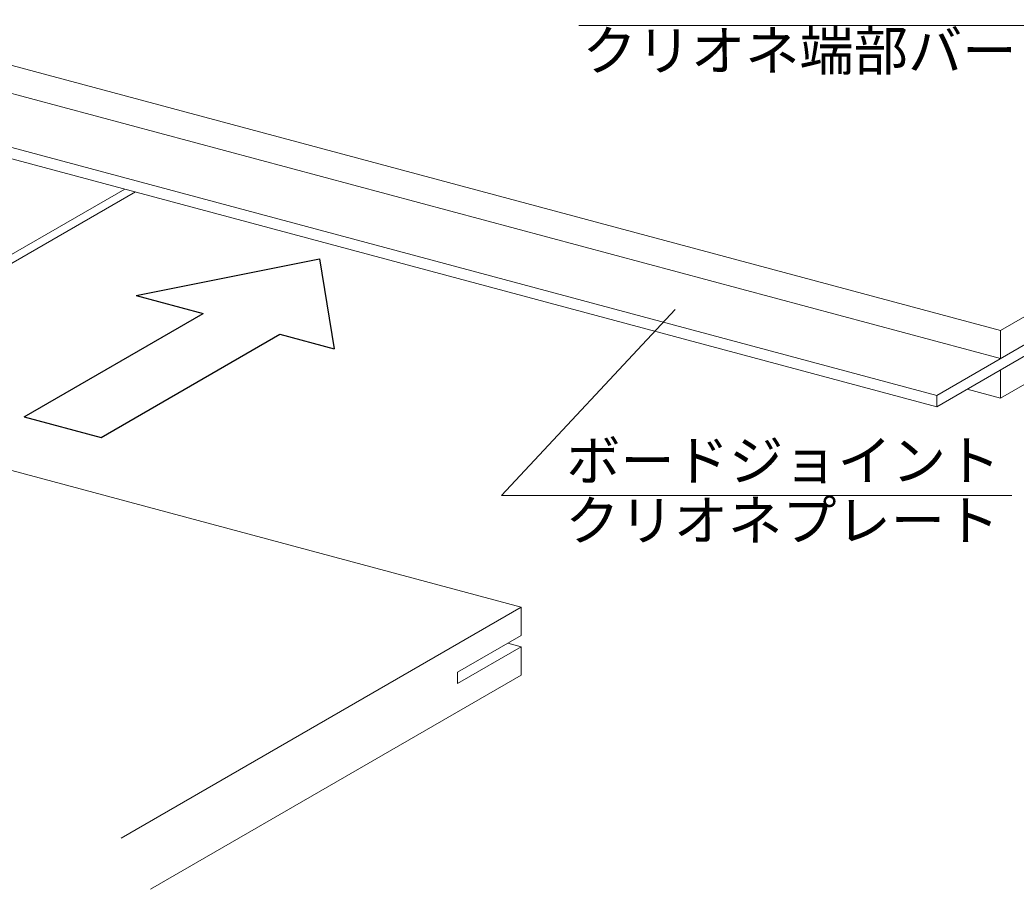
# Model space of a CAD drawing. Units: millimetres on the paper, with parts at other scales. Extents: x -195 to 195, y -135 to 132.
# Drawn here: x -156.4 to -123.34, y -95.88 to -67.05 of the extents above; entities that cross this region are included whole.
import ezdxf
from ezdxf.enums import TextEntityAlignment as Align

# ---------------------------------------------------------------- set-up
doc = ezdxf.new("R2010")
doc.units = ezdxf.units.MM
for name, color, linetype, lineweight in [('A-2_野縁受け', 3, 'Continuous', 18), ('A-6_文字', 7, 'Continuous', 18), ('A-B_補強金具・金具・その他', 3, 'Continuous', 18), ('A-C_ビス・アンカーボルト・強調図形', 2, 'Continuous', 25), ('A-D_パネル', 4, 'Continuous', 9)]:
    doc.layers.add(name, color=color, linetype=linetype, lineweight=lineweight)
doc.styles.add('ＭＳ ゴシック', font='')
doc.styles.get('ＭＳ ゴシック').set_extended_font_data('MS Gothic')

msp = doc.modelspace()

# ---------------------------------------------------------------- linework, layer by layer
at = {"layer": 'A-2_野縁受け'}
for p, q in [((-159.49, -76.453), (-152.919, -72.66)), ((-159.49, -76.753), (-152.564, -72.755))]:
    msp.add_line(p, q, dxfattribs=at)
at = {"layer": 'A-6_文字'}
for p, q in [((-123.064, -67.239), (-137.853, -67.239)), ((-123.064, -67.239), (-125.908, -67.239)), ((-140.418, -82.825), (-134.657, -76.655)), ((-123.483, -82.825), (-140.418, -82.825)), ((-125.628, -82.825), (-128.472, -82.825))]:
    msp.add_line(p, q, dxfattribs=at)
at = {"layer": 'A-B_補強金具・金具・その他'}
for p, q in [((-165.671, -68.868), (-125.973, -79.505)), ((-165.671, -69.243), (-125.973, -79.88)), ((-121.751, -77.067), (-125.973, -79.505)), ((-125.973, -79.88), (-121.751, -77.442)), ((-125.973, -79.88), (-125.973, -79.505))]:
    msp.add_line(p, q, dxfattribs=at)
at = {"layer": 'A-C_ビス・アンカーボルト・強調図形'}
for p, q in [((-152.545, -76.194), (-146.462, -74.977)), ((-146.462, -74.977), (-145.974, -77.955)), ((-152.545, -76.194), (-150.32, -76.79)), ((-156.252, -80.215), (-150.32, -76.79)), ((-147.774, -77.472), (-145.974, -77.955))]:
    msp.add_line(p, q, dxfattribs=at)
msp.add_lwpolyline([(-156.252, -80.215), (-153.706, -80.897), (-147.774, -77.472)], dxfattribs=at)
at = {"layer": 'A-D_パネル'}
for p, q in [((-123.862, -78.286), (-163.56, -67.649)), ((-123.862, -79.599), (-111.787, -72.628)), ((-123.862, -77.349), (-119.215, -74.666)), ((-139.766, -86.531), (-179.464, -75.894)), ((-123.862, -78.661), (-121.751, -77.442)), ((-123.862, -78.661), (-123.862, -79.599)), ((-124.971, -79.301), (-123.862, -79.599)), ((-139.766, -86.531), (-153.038, -94.194)), ((-139.766, -87.469), (-139.766, -86.531)), ((-139.766, -87.469), (-141.877, -88.687)), ((-141.877, -89.062), (-139.766, -87.844)), ((-139.766, -87.844), (-140.21, -87.725)), ((-139.766, -88.781), (-139.766, -87.844)), ((-139.766, -88.781), (-152.064, -95.881)), ((-141.877, -89.062), (-141.877, -88.687))]:
    msp.add_line(p, q, dxfattribs=at)
for points in [[(-123.862, -77.349), (-163.56, -66.711), (-139.951, -53.081)], [(-123.862, -77.349), (-123.862, -78.286), (-121.751, -77.067), (-121.751, -77.442)]]:
    msp.add_lwpolyline(points, dxfattribs=at)

# ---------------------------------------------------------------- texts
at = {"layer": 'A-6_文字', "style": 'ＭＳ ゴシック'}
for s, p in [('クリオネ端部バー', (-137.734, -69.121)), ('ボードジョイント', (-138.271, -82.721)), ('クリオネプレート', (-138.304, -84.707))]:
    msp.add_text(s, height=1.32, dxfattribs=at).set_placement(p, align=Align.BOTTOM_LEFT)

doc.saveas('drawing.dxf')
